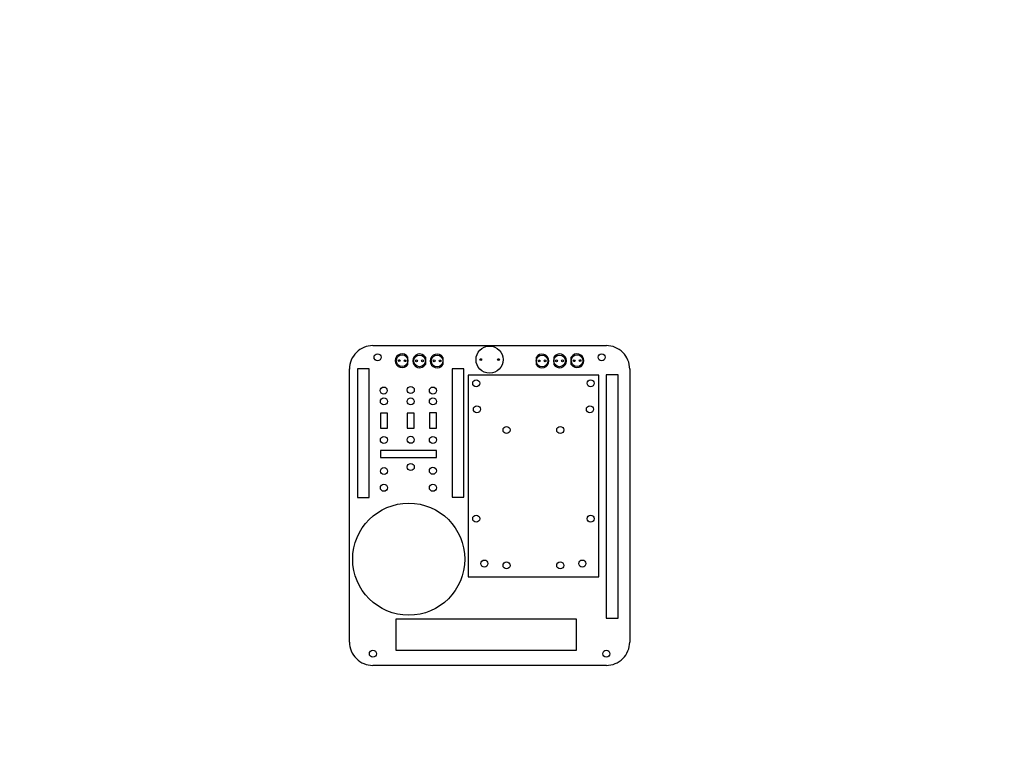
# Paper-space layout 'Layout3' of a CAD drawing. Header units: inches. Extents: x 1.06 to 9.54, y 0.81 to 7.29.
# The model-space entities are those that its viewports show. They can reach past a viewport. Long polylines and large blocks are cut down to what shows.
import ezdxf

# ---------------------------------------------------------------- set-up
doc = ezdxf.new("R2010")
doc.units = ezdxf.units.IN
doc.header["$MEASUREMENT"] = 0
for name, color, linetype in [('dims', 212, 'Continuous'), ('top', 210, 'Continuous'), ('tPieces', 112, 'Continuous')]:
    doc.layers.add(name, color=color, linetype=linetype)
doc.layers.get('dims').off()

msp = doc.modelspace()

# ---------------------------------------------------------------- linework, layer by layer
at = {"layer": 'top'}
msp.add_line((-5.001, 3.7), (5.001, 3.7), dxfattribs=at)
for points in [[(-6, -9.001), (-6, 2.701)], [(6, 2.701), (6, -9.001)], [(5.001, -10), (-5.001, -10)]]:
    msp.add_lwpolyline(points, dxfattribs=at)
for points in [[(-5.152, 2.7), (-5.652, 2.7), (-5.652, -2.8), (-5.152, -2.8)], [(-1.099, 2.707), (-1.599, 2.707), (-1.599, -2.793), (-1.099, -2.793)], [(5.5, 2.448), (5, 2.448), (5, -7.97), (5.5, -7.97)], [(-4.379, 0.809), (-4.679, 0.809), (-4.679, 0.159), (-4.379, 0.159)], [(-3.228, 0.809), (-3.528, 0.809), (-3.528, 0.159), (-3.228, 0.159)], [(-2.279, 0.821), (-2.579, 0.821), (-2.579, 0.159), (-2.279, 0.159)], [(-2.279, -0.787), (-4.679, -0.787), (-4.679, -1.087), (-2.279, -1.087)], [(-3.997, -8), (3.703, -8), (3.703, -9.363), (-3.997, -9.363)]]:
    msp.add_lwpolyline(points, close=True, dxfattribs=at)
for centre, radius in [((-4.8, 3.2), 0.15), ((4.8, 3.2), 0.15), ((-3.875, 3.057), 0.04), ((-3.621, 3.055), 0.04), ((-2.998, 3.048), 0.25), ((-3.125, 3.049), 0.04), ((-2.871, 3.05), 0.04), ((-2.375, 3.046), 0.04), ((-2.121, 3.044), 0.04), ((-0.38, 3.1), 0.04), ((0.38, 3.1), 0.04), ((2.121, 3.044), 0.04), ((2.375, 3.046), 0.04), ((2.871, 3.05), 0.04), ((3.125, 3.049), 0.04), ((3.621, 3.055), 0.04), ((3.875, 3.057), 0.04), ((-0.575, 2.086), 0.15), ((4.325, 2.086), 0.15), ((-4.533, 1.776), 0.15), ((-3.376, 1.8), 0.15), ((-2.429, 1.776), 0.15), ((-4.529, 1.309), 0.15), ((-3.378, 1.309), 0.15), ((-2.429, 1.309), 0.15), ((-0.545, 0.975), 0.15), ((4.295, 0.975), 0.15), ((0.725, 0.086), 0.15), ((3.025, 0.086), 0.15), ((-4.529, -0.341), 0.15), ((-3.378, -0.334), 0.15), ((-2.429, -0.341), 0.15), ((-4.522, -1.673), 0.15), ((-3.376, -1.5), 0.15), ((-2.431, -1.662), 0.15), ((-4.529, -2.391), 0.15), ((-2.429, -2.391), 0.15), ((-0.575, -3.714), 0.15), ((4.325, -3.714), 0.15), ((-0.221, -5.635), 0.15), ((0.725, -5.714), 0.15), ((3.025, -5.714), 0.15), ((3.971, -5.635), 0.15), ((-5, -9.5), 0.15), ((5, -9.5), 0.15)]:
    msp.add_circle(centre, radius, dxfattribs=at)
for centre, start, end in [((-5, 2.7), 89.9206, 180.0794), ((5, 2.7), 359.9206, 90.0794), ((-5, -9), 179.9206, 270.0794), ((5, -9), 269.9206, 0.0794)]:
    msp.add_arc(centre, 1, start, end, dxfattribs=at)
at = {"layer": 'tPieces'}
for p, q in [((-3.5, 2.895), (-3.497, 3.209)), ((-2.748, 3.203), (-2.75, 2.89)), ((-1.998, 3.198), (-2, 2.885)), ((1.998, 3.198), (2, 2.885)), ((2.748, 3.203), (2.75, 2.89)), ((3.5, 2.895), (3.497, 3.209))]:
    msp.add_line(p, q, dxfattribs=at)
msp.add_lwpolyline([(4.675, 2.436), (-0.925, 2.436), (-0.925, -6.2), (4.675, -6.2)], close=True, dxfattribs=at)
for centre, radius in [((0, 3.1), 0.582), ((-3.748, 3.054), 0.25), ((-2.998, 3.048), 0.25), ((-2.248, 3.043), 0.25), ((2.248, 3.043), 0.25), ((2.998, 3.048), 0.25), ((3.748, 3.054), 0.25), ((-3.464, -5.449), 2.4)]:
    msp.add_circle(centre, radius, dxfattribs=at)
for centre, start, end in [((-3.748, 3.054), 31.7115, 327.4844), ((-2.998, 3.048), 31.7115, 327.4844), ((2.998, 3.048), 212.5156, 148.2885), ((3.748, 3.054), 212.5156, 148.2885), ((-2.248, 3.043), 31.7115, 327.4844), ((2.248, 3.043), 212.5156, 148.2885)]:
    msp.add_arc(centre, 0.295, start, end, dxfattribs=at)

psp = doc.layouts.new('Layout3')

# ---------------------------------------------------------------- viewports
at = {"layer": 'dims'}
psp.add_viewport(center=(5.3021, 4.0521), size=(8.4833, 6.483334), view_center_point=(0.7455, 1.7135), view_height=31.916182, dxfattribs=at)

doc.saveas('drawing.dxf')
